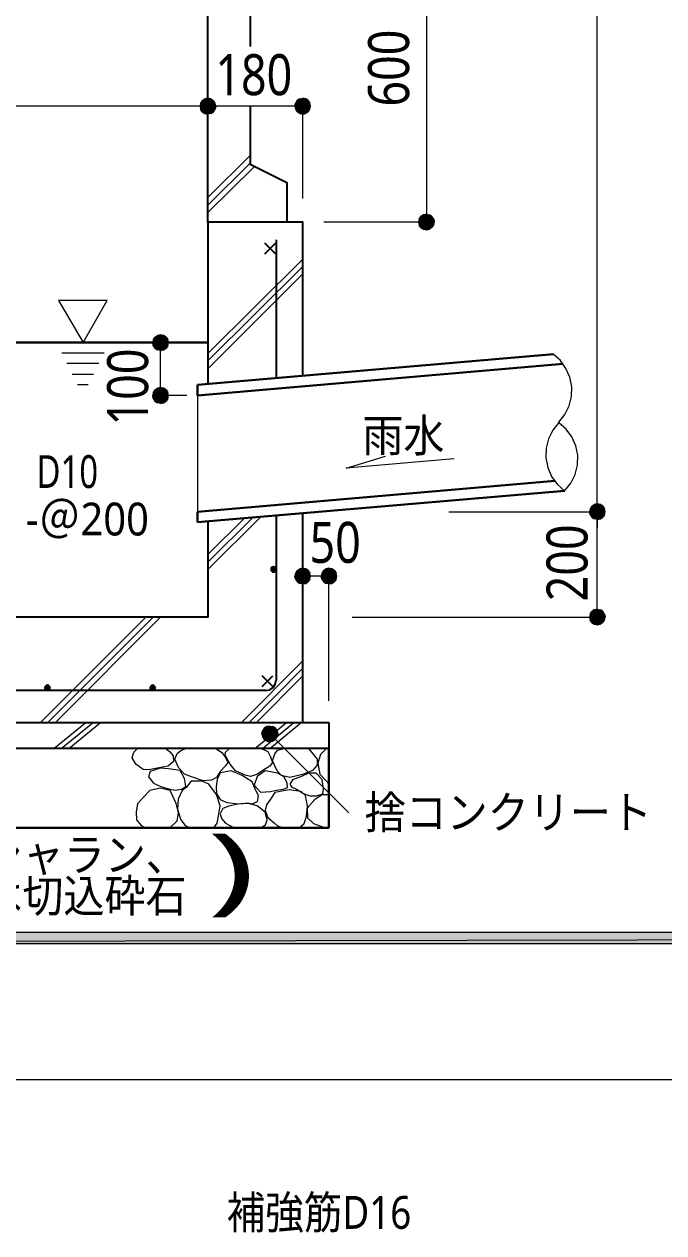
# Model space of a CAD drawing. Header units: millimetres. Extents: x 0 to 420, y 0 to 297.
# Drawn here: x 95.6 to 136.1, y 147.3 to 223.8 of the extents above; entities that cross this region are included whole.
import ezdxf
from ezdxf.enums import TextEntityAlignment as Align

# ---------------------------------------------------------------- set-up
doc = ezdxf.new("R2010")
doc.units = ezdxf.units.MM
doc.styles.add('kst32b', font='NotoSansJP-Variable.ttf')

msp = doc.modelspace()

# ---------------------------------------------------------------- hatches: boundary and pattern name
h = msp.add_hatch(color=7)
h.paths.add_polyline_path([(107.209, 219.138), (107.019, 219.096), (107.209, 218.63), (107.209, 219.138)])
h.paths.add_polyline_path([(107.019, 219.096), (107.209, 218.63), (106.849, 218.99), (107.019, 219.096)])
h.paths.add_polyline_path([(107.209, 218.63), (106.849, 218.99), (106.744, 218.821), (107.209, 218.63)])
h = msp.add_hatch(color=7)
h.paths.add_polyline_path([(107.675, 218.821), (107.569, 218.99), (107.209, 218.63), (107.675, 218.821)])
h.paths.add_polyline_path([(107.569, 218.99), (107.209, 218.63), (107.4, 219.096), (107.569, 218.99)])
h.paths.add_polyline_path([(107.209, 218.63), (107.4, 219.096), (107.209, 219.138), (107.209, 218.63)])
h = msp.add_hatch(color=7)
h.paths.add_polyline_path([(112.861, 218.99), (112.755, 218.821), (113.221, 218.63), (112.861, 218.99)])
h.paths.add_polyline_path([(112.755, 218.821), (113.221, 218.63), (112.712, 218.63), (112.755, 218.821)])
h.paths.add_polyline_path([(113.221, 218.63), (112.712, 218.63), (112.755, 218.44), (113.221, 218.63)])
h = msp.add_hatch(color=7)
h.paths.add_polyline_path([(113.411, 219.096), (113.221, 219.138), (113.221, 218.63), (113.411, 219.096)])
h.paths.add_polyline_path([(113.221, 219.138), (113.221, 218.63), (113.03, 219.096), (113.221, 219.138)])
h.paths.add_polyline_path([(113.221, 218.63), (113.03, 219.096), (112.861, 218.99), (113.221, 218.63)])
h = msp.add_hatch(color=7)
h.paths.add_polyline_path([(113.707, 218.63), (113.665, 218.821), (113.221, 218.63), (113.707, 218.63)])
h.paths.add_polyline_path([(113.665, 218.821), (113.221, 218.63), (113.559, 218.99), (113.665, 218.821)])
h.paths.add_polyline_path([(113.221, 218.63), (113.559, 218.99), (113.411, 219.096), (113.221, 218.63)])
for points in [[(106.744, 218.821), (106.722, 218.63), (107.209, 218.63), (106.744, 218.821)], [(113.665, 218.44), (113.707, 218.63), (113.221, 218.63), (113.665, 218.44)], [(120.862, 210.841), (121.052, 210.799), (121.052, 211.286), (120.862, 210.841)], [(104.394, 204.11), (104.204, 204.153), (104.204, 203.666), (104.394, 204.11)], [(104.394, 200.787), (104.204, 200.829), (104.204, 200.321), (104.394, 200.787)], [(132.08, 193.421), (131.868, 193.463), (131.868, 192.955), (132.08, 193.421)], [(113.411, 189.336), (113.221, 189.378), (113.221, 188.87), (113.411, 189.336)], [(115.062, 189.336), (114.871, 189.378), (114.871, 188.87), (115.062, 189.336)], [(131.678, 185.843), (131.868, 185.801), (131.868, 186.288), (131.678, 185.843)], [(110.935, 179.366), (110.765, 179.26), (111.125, 178.901), (110.935, 179.366)]]:
    msp.add_hatch(color=7).paths.add_polyline_path(points)
h = msp.add_hatch(color=7)
h.paths.add_polyline_path([(106.722, 218.63), (106.744, 218.44), (107.209, 218.63), (106.722, 218.63)])
h.paths.add_polyline_path([(106.744, 218.44), (107.209, 218.63), (106.849, 218.271), (106.744, 218.44)])
h.paths.add_polyline_path([(107.209, 218.63), (106.849, 218.271), (107.019, 218.165), (107.209, 218.63)])
h = msp.add_hatch(color=7)
h.paths.add_polyline_path([(107.019, 218.165), (107.209, 218.122), (107.209, 218.63), (107.019, 218.165)])
h.paths.add_polyline_path([(107.209, 218.122), (107.209, 218.63), (107.4, 218.165), (107.209, 218.122)])
h.paths.add_polyline_path([(107.209, 218.63), (107.4, 218.165), (107.569, 218.271), (107.209, 218.63)])
h = msp.add_hatch(color=7)
h.paths.add_polyline_path([(107.569, 218.271), (107.675, 218.44), (107.209, 218.63), (107.569, 218.271)])
h.paths.add_polyline_path([(107.675, 218.44), (107.209, 218.63), (107.717, 218.63), (107.675, 218.44)])
h.paths.add_polyline_path([(107.209, 218.63), (107.717, 218.63), (107.675, 218.821), (107.209, 218.63)])
h = msp.add_hatch(color=7)
h.paths.add_polyline_path([(112.755, 218.44), (112.861, 218.271), (113.221, 218.63), (112.755, 218.44)])
h.paths.add_polyline_path([(112.861, 218.271), (113.221, 218.63), (113.03, 218.165), (112.861, 218.271)])
h.paths.add_polyline_path([(113.221, 218.63), (113.03, 218.165), (113.221, 218.122), (113.221, 218.63)])
h = msp.add_hatch(color=7)
h.paths.add_polyline_path([(113.221, 218.122), (113.411, 218.165), (113.221, 218.63), (113.221, 218.122)])
h.paths.add_polyline_path([(113.411, 218.165), (113.221, 218.63), (113.559, 218.271), (113.411, 218.165)])
h.paths.add_polyline_path([(113.221, 218.63), (113.559, 218.271), (113.665, 218.44), (113.221, 218.63)])
h = msp.add_hatch(color=7)
h.paths.add_polyline_path([(120.862, 211.751), (120.692, 211.646), (121.052, 211.286), (120.862, 211.751)])
h.paths.add_polyline_path([(120.692, 211.646), (121.052, 211.286), (120.587, 211.476), (120.692, 211.646)])
h.paths.add_polyline_path([(121.052, 211.286), (120.587, 211.476), (120.544, 211.286), (121.052, 211.286)])
h = msp.add_hatch(color=7)
h.paths.add_polyline_path([(120.544, 211.286), (120.587, 211.095), (121.052, 211.286), (120.544, 211.286)])
h.paths.add_polyline_path([(120.587, 211.095), (121.052, 211.286), (120.692, 210.947), (120.587, 211.095)])
h.paths.add_polyline_path([(121.052, 211.286), (120.692, 210.947), (120.862, 210.841), (121.052, 211.286)])
h = msp.add_hatch(color=7)
h.paths.add_polyline_path([(121.391, 211.646), (121.243, 211.751), (121.052, 211.286), (121.391, 211.646)])
h.paths.add_polyline_path([(121.243, 211.751), (121.052, 211.286), (121.052, 211.794), (121.243, 211.751)])
h.paths.add_polyline_path([(121.052, 211.286), (121.052, 211.794), (120.862, 211.751), (121.052, 211.286)])
h = msp.add_hatch(color=7)
h.paths.add_polyline_path([(121.518, 211.095), (121.539, 211.286), (121.052, 211.286), (121.518, 211.095)])
h.paths.add_polyline_path([(121.539, 211.286), (121.052, 211.286), (121.518, 211.476), (121.539, 211.286)])
h.paths.add_polyline_path([(121.052, 211.286), (121.518, 211.476), (121.391, 211.646), (121.052, 211.286)])
h = msp.add_hatch(color=7)
h.paths.add_polyline_path([(121.052, 210.799), (121.243, 210.841), (121.052, 211.286), (121.052, 210.799)])
h.paths.add_polyline_path([(121.243, 210.841), (121.052, 211.286), (121.391, 210.947), (121.243, 210.841)])
h.paths.add_polyline_path([(121.052, 211.286), (121.391, 210.947), (121.518, 211.095), (121.052, 211.286)])
h = msp.add_hatch(color=7)
h.paths.add_polyline_path([(103.738, 203.856), (103.717, 203.666), (104.204, 203.666), (103.738, 203.856)])
h.paths.add_polyline_path([(103.717, 203.666), (104.204, 203.666), (103.738, 203.454), (103.717, 203.666)])
h.paths.add_polyline_path([(104.204, 203.666), (103.738, 203.454), (103.844, 203.306), (104.204, 203.666)])
h = msp.add_hatch(color=7)
h.paths.add_polyline_path([(104.204, 204.153), (104.013, 204.11), (104.204, 203.666), (104.204, 204.153)])
h.paths.add_polyline_path([(104.013, 204.11), (104.204, 203.666), (103.844, 204.004), (104.013, 204.11)])
h.paths.add_polyline_path([(104.204, 203.666), (103.844, 204.004), (103.738, 203.856), (104.204, 203.666)])
h = msp.add_hatch(color=7)
h.paths.add_polyline_path([(103.844, 203.306), (104.013, 203.2), (104.204, 203.666), (103.844, 203.306)])
h.paths.add_polyline_path([(104.013, 203.2), (104.204, 203.666), (104.204, 203.158), (104.013, 203.2)])
h.paths.add_polyline_path([(104.204, 203.666), (104.204, 203.158), (104.394, 203.2), (104.204, 203.666)])
h = msp.add_hatch(color=7)
h.paths.add_polyline_path([(104.712, 203.666), (104.669, 203.856), (104.204, 203.666), (104.712, 203.666)])
h.paths.add_polyline_path([(104.669, 203.856), (104.204, 203.666), (104.563, 204.004), (104.669, 203.856)])
h.paths.add_polyline_path([(104.204, 203.666), (104.563, 204.004), (104.394, 204.11), (104.204, 203.666)])
h = msp.add_hatch(color=7)
h.paths.add_polyline_path([(104.394, 203.2), (104.563, 203.306), (104.204, 203.666), (104.394, 203.2)])
h.paths.add_polyline_path([(104.563, 203.306), (104.204, 203.666), (104.669, 203.454), (104.563, 203.306)])
h.paths.add_polyline_path([(104.204, 203.666), (104.669, 203.454), (104.712, 203.666), (104.204, 203.666)])
h = msp.add_hatch(color=7)
h.paths.add_polyline_path([(103.738, 200.512), (103.717, 200.321), (104.204, 200.321), (103.738, 200.512)])
h.paths.add_polyline_path([(103.717, 200.321), (104.204, 200.321), (103.738, 200.131), (103.717, 200.321)])
h.paths.add_polyline_path([(104.204, 200.321), (103.738, 200.131), (103.844, 199.962), (104.204, 200.321)])
h = msp.add_hatch(color=7)
h.paths.add_polyline_path([(104.204, 200.829), (104.013, 200.787), (104.204, 200.321), (104.204, 200.829)])
h.paths.add_polyline_path([(104.013, 200.787), (104.204, 200.321), (103.844, 200.681), (104.013, 200.787)])
h.paths.add_polyline_path([(104.204, 200.321), (103.844, 200.681), (103.738, 200.512), (104.204, 200.321)])
h = msp.add_hatch(color=7)
h.paths.add_polyline_path([(104.712, 200.321), (104.669, 200.512), (104.204, 200.321), (104.712, 200.321)])
h.paths.add_polyline_path([(104.669, 200.512), (104.204, 200.321), (104.563, 200.681), (104.669, 200.512)])
h.paths.add_polyline_path([(104.204, 200.321), (104.563, 200.681), (104.394, 200.787), (104.204, 200.321)])
h = msp.add_hatch(color=7)
h.paths.add_polyline_path([(103.844, 199.962), (104.013, 199.856), (104.204, 200.321), (103.844, 199.962)])
h.paths.add_polyline_path([(104.013, 199.856), (104.204, 200.321), (104.204, 199.813), (104.013, 199.856)])
h.paths.add_polyline_path([(104.204, 200.321), (104.204, 199.813), (104.394, 199.856), (104.204, 200.321)])
h = msp.add_hatch(color=7)
h.paths.add_polyline_path([(104.394, 199.856), (104.563, 199.962), (104.204, 200.321), (104.394, 199.856)])
h.paths.add_polyline_path([(104.563, 199.962), (104.204, 200.321), (104.669, 200.131), (104.563, 199.962)])
h.paths.add_polyline_path([(104.204, 200.321), (104.669, 200.131), (104.712, 200.321), (104.204, 200.321)])
h = msp.add_hatch(color=7)
h.paths.add_polyline_path([(131.424, 193.146), (131.382, 192.955), (131.868, 192.955), (131.424, 193.146)])
h.paths.add_polyline_path([(131.382, 192.955), (131.868, 192.955), (131.424, 192.765), (131.382, 192.955)])
h.paths.add_polyline_path([(131.868, 192.955), (131.424, 192.765), (131.53, 192.617), (131.868, 192.955)])
h = msp.add_hatch(color=7)
h.paths.add_polyline_path([(131.868, 193.463), (131.678, 193.421), (131.868, 192.955), (131.868, 193.463)])
h.paths.add_polyline_path([(131.678, 193.421), (131.868, 192.955), (131.53, 193.315), (131.678, 193.421)])
h.paths.add_polyline_path([(131.868, 192.955), (131.53, 193.315), (131.424, 193.146), (131.868, 192.955)])
h = msp.add_hatch(color=7)
h.paths.add_polyline_path([(131.53, 192.617), (131.678, 192.511), (131.868, 192.955), (131.53, 192.617)])
h.paths.add_polyline_path([(131.678, 192.511), (131.868, 192.955), (131.868, 192.469), (131.678, 192.511)])
h.paths.add_polyline_path([(131.868, 192.955), (131.868, 192.469), (132.08, 192.511), (131.868, 192.955)])
h = msp.add_hatch(color=7)
h.paths.add_polyline_path([(132.376, 192.955), (132.334, 193.146), (131.868, 192.955), (132.376, 192.955)])
h.paths.add_polyline_path([(132.334, 193.146), (131.868, 192.955), (132.228, 193.315), (132.334, 193.146)])
h.paths.add_polyline_path([(131.868, 192.955), (132.228, 193.315), (132.08, 193.421), (131.868, 192.955)])
h = msp.add_hatch(color=7)
h.paths.add_polyline_path([(132.08, 192.511), (132.228, 192.617), (131.868, 192.955), (132.08, 192.511)])
h.paths.add_polyline_path([(132.228, 192.617), (131.868, 192.955), (132.334, 192.765), (132.228, 192.617)])
h.paths.add_polyline_path([(131.868, 192.955), (132.334, 192.765), (132.376, 192.955), (131.868, 192.955)])
h = msp.add_hatch(color=7)
h.paths.add_polyline_path([(111.252, 189.421), (111.21, 189.294), (111.379, 189.294), (111.252, 189.421)])
h.paths.add_polyline_path([(111.21, 189.294), (111.379, 189.294), (111.252, 189.188), (111.21, 189.294)])
h.paths.add_polyline_path([(111.379, 189.294), (111.252, 189.188), (111.379, 189.124), (111.379, 189.294)])
h = msp.add_hatch(color=7)
h.paths.add_polyline_path([(111.548, 189.294), (111.506, 189.421), (111.379, 189.294), (111.548, 189.294)])
h.paths.add_polyline_path([(111.506, 189.421), (111.379, 189.294), (111.379, 189.463), (111.506, 189.421)])
h.paths.add_polyline_path([(111.379, 189.294), (111.379, 189.463), (111.252, 189.421), (111.379, 189.294)])
h = msp.add_hatch(color=7)
h.paths.add_polyline_path([(111.379, 189.124), (111.506, 189.188), (111.379, 189.294), (111.379, 189.124)])
h.paths.add_polyline_path([(111.506, 189.188), (111.379, 189.294), (111.548, 189.294), (111.506, 189.188)])
h = msp.add_hatch(color=7)
h.paths.add_polyline_path([(112.755, 189.061), (112.712, 188.87), (113.221, 188.87), (112.755, 189.061)])
h.paths.add_polyline_path([(112.712, 188.87), (113.221, 188.87), (112.755, 188.68), (112.712, 188.87)])
h.paths.add_polyline_path([(113.221, 188.87), (112.755, 188.68), (112.861, 188.531), (113.221, 188.87)])
h = msp.add_hatch(color=7)
h.paths.add_polyline_path([(113.221, 189.378), (113.03, 189.336), (113.221, 188.87), (113.221, 189.378)])
h.paths.add_polyline_path([(113.03, 189.336), (113.221, 188.87), (112.861, 189.23), (113.03, 189.336)])
h.paths.add_polyline_path([(113.221, 188.87), (112.861, 189.23), (112.755, 189.061), (113.221, 188.87)])
h = msp.add_hatch(color=7)
h.paths.add_polyline_path([(113.707, 188.87), (113.665, 189.061), (113.221, 188.87), (113.707, 188.87)])
h.paths.add_polyline_path([(113.665, 189.061), (113.221, 188.87), (113.559, 189.23), (113.665, 189.061)])
h.paths.add_polyline_path([(113.221, 188.87), (113.559, 189.23), (113.411, 189.336), (113.221, 188.87)])
h = msp.add_hatch(color=7)
h.paths.add_polyline_path([(114.427, 189.061), (114.385, 188.87), (114.871, 188.87), (114.427, 189.061)])
h.paths.add_polyline_path([(114.385, 188.87), (114.871, 188.87), (114.427, 188.68), (114.385, 188.87)])
h.paths.add_polyline_path([(114.871, 188.87), (114.427, 188.68), (114.533, 188.531), (114.871, 188.87)])
h = msp.add_hatch(color=7)
h.paths.add_polyline_path([(114.871, 189.378), (114.681, 189.336), (114.871, 188.87), (114.871, 189.378)])
h.paths.add_polyline_path([(114.681, 189.336), (114.871, 188.87), (114.533, 189.23), (114.681, 189.336)])
h.paths.add_polyline_path([(114.871, 188.87), (114.533, 189.23), (114.427, 189.061), (114.871, 188.87)])
h = msp.add_hatch(color=7)
h.paths.add_polyline_path([(115.379, 188.87), (115.337, 189.061), (114.871, 188.87), (115.379, 188.87)])
h.paths.add_polyline_path([(115.337, 189.061), (114.871, 188.87), (115.231, 189.23), (115.337, 189.061)])
h.paths.add_polyline_path([(114.871, 188.87), (115.231, 189.23), (115.062, 189.336), (114.871, 188.87)])
h = msp.add_hatch(color=7)
h.paths.add_polyline_path([(112.861, 188.531), (113.03, 188.404), (113.221, 188.87), (112.861, 188.531)])
h.paths.add_polyline_path([(113.03, 188.404), (113.221, 188.87), (113.221, 188.383), (113.03, 188.404)])
h.paths.add_polyline_path([(113.221, 188.87), (113.221, 188.383), (113.411, 188.404), (113.221, 188.87)])
h = msp.add_hatch(color=7)
h.paths.add_polyline_path([(113.411, 188.404), (113.559, 188.531), (113.221, 188.87), (113.411, 188.404)])
h.paths.add_polyline_path([(113.559, 188.531), (113.221, 188.87), (113.665, 188.68), (113.559, 188.531)])
h.paths.add_polyline_path([(113.221, 188.87), (113.665, 188.68), (113.707, 188.87), (113.221, 188.87)])
h = msp.add_hatch(color=7)
h.paths.add_polyline_path([(114.533, 188.531), (114.681, 188.404), (114.871, 188.87), (114.533, 188.531)])
h.paths.add_polyline_path([(114.681, 188.404), (114.871, 188.87), (114.871, 188.383), (114.681, 188.404)])
h.paths.add_polyline_path([(114.871, 188.87), (114.871, 188.383), (115.062, 188.404), (114.871, 188.87)])
h = msp.add_hatch(color=7)
h.paths.add_polyline_path([(115.062, 188.404), (115.231, 188.531), (114.871, 188.87), (115.062, 188.404)])
h.paths.add_polyline_path([(115.231, 188.531), (114.871, 188.87), (115.337, 188.68), (115.231, 188.531)])
h.paths.add_polyline_path([(114.871, 188.87), (115.337, 188.68), (115.379, 188.87), (114.871, 188.87)])
h = msp.add_hatch(color=7)
h.paths.add_polyline_path([(131.678, 186.754), (131.53, 186.648), (131.868, 186.288), (131.678, 186.754)])
h.paths.add_polyline_path([(131.53, 186.648), (131.868, 186.288), (131.424, 186.478), (131.53, 186.648)])
h.paths.add_polyline_path([(131.868, 186.288), (131.424, 186.478), (131.382, 186.288), (131.868, 186.288)])
h = msp.add_hatch(color=7)
h.paths.add_polyline_path([(132.228, 186.648), (132.08, 186.754), (131.868, 186.288), (132.228, 186.648)])
h.paths.add_polyline_path([(132.08, 186.754), (131.868, 186.288), (131.868, 186.796), (132.08, 186.754)])
h.paths.add_polyline_path([(131.868, 186.288), (131.868, 186.796), (131.678, 186.754), (131.868, 186.288)])
h = msp.add_hatch(color=7)
h.paths.add_polyline_path([(131.382, 186.288), (131.424, 186.097), (131.868, 186.288), (131.382, 186.288)])
h.paths.add_polyline_path([(131.424, 186.097), (131.868, 186.288), (131.53, 185.949), (131.424, 186.097)])
h.paths.add_polyline_path([(131.868, 186.288), (131.53, 185.949), (131.678, 185.843), (131.868, 186.288)])
h = msp.add_hatch(color=7)
h.paths.add_polyline_path([(132.334, 186.097), (132.376, 186.288), (131.868, 186.288), (132.334, 186.097)])
h.paths.add_polyline_path([(132.376, 186.288), (131.868, 186.288), (132.334, 186.478), (132.376, 186.288)])
h.paths.add_polyline_path([(131.868, 186.288), (132.334, 186.478), (132.228, 186.648), (131.868, 186.288)])
h = msp.add_hatch(color=7)
h.paths.add_polyline_path([(131.868, 185.801), (132.08, 185.843), (131.868, 186.288), (131.868, 185.801)])
h.paths.add_polyline_path([(132.08, 185.843), (131.868, 186.288), (132.228, 185.949), (132.08, 185.843)])
h.paths.add_polyline_path([(131.868, 186.288), (132.228, 185.949), (132.334, 186.097), (131.868, 186.288)])
h = msp.add_hatch(color=7)
h.paths.add_polyline_path([(96.922, 181.906), (96.88, 181.8), (97.049, 181.8), (96.922, 181.906)])
h.paths.add_polyline_path([(96.88, 181.8), (97.049, 181.8), (96.922, 181.673), (96.88, 181.8)])
h.paths.add_polyline_path([(97.049, 181.8), (96.922, 181.673), (97.049, 181.631), (97.049, 181.8)])
h = msp.add_hatch(color=7)
h.paths.add_polyline_path([(97.219, 181.8), (97.155, 181.906), (97.049, 181.8), (97.219, 181.8)])
h.paths.add_polyline_path([(97.155, 181.906), (97.049, 181.8), (97.049, 181.97), (97.155, 181.906)])
h.paths.add_polyline_path([(97.049, 181.8), (97.049, 181.97), (96.922, 181.906), (97.049, 181.8)])
h = msp.add_hatch(color=7)
h.paths.add_polyline_path([(97.049, 181.631), (97.155, 181.673), (97.049, 181.8), (97.049, 181.631)])
h.paths.add_polyline_path([(97.155, 181.673), (97.049, 181.8), (97.219, 181.8), (97.155, 181.673)])
h = msp.add_hatch(color=7)
h.paths.add_polyline_path([(103.59, 181.906), (103.547, 181.8), (103.717, 181.8), (103.59, 181.906)])
h.paths.add_polyline_path([(103.547, 181.8), (103.717, 181.8), (103.59, 181.673), (103.547, 181.8)])
h.paths.add_polyline_path([(103.717, 181.8), (103.59, 181.673), (103.717, 181.631), (103.717, 181.8)])
h = msp.add_hatch(color=7)
h.paths.add_polyline_path([(103.886, 181.8), (103.823, 181.906), (103.717, 181.8), (103.886, 181.8)])
h.paths.add_polyline_path([(103.823, 181.906), (103.717, 181.8), (103.717, 181.97), (103.823, 181.906)])
h.paths.add_polyline_path([(103.717, 181.8), (103.717, 181.97), (103.59, 181.906), (103.717, 181.8)])
h = msp.add_hatch(color=7)
h.paths.add_polyline_path([(103.717, 181.631), (103.823, 181.673), (103.717, 181.8), (103.717, 181.631)])
h.paths.add_polyline_path([(103.823, 181.673), (103.717, 181.8), (103.886, 181.8), (103.823, 181.673)])
h = msp.add_hatch(color=7)
h.paths.add_polyline_path([(110.765, 179.26), (110.659, 179.091), (111.125, 178.901), (110.765, 179.26)])
h.paths.add_polyline_path([(110.659, 179.091), (111.125, 178.901), (110.617, 178.901), (110.659, 179.091)])
h.paths.add_polyline_path([(111.125, 178.901), (110.617, 178.901), (110.659, 178.71), (111.125, 178.901)])
h = msp.add_hatch(color=7)
h.paths.add_polyline_path([(111.485, 179.26), (111.316, 179.366), (111.125, 178.901), (111.485, 179.26)])
h.paths.add_polyline_path([(111.316, 179.366), (111.125, 178.901), (111.125, 179.387), (111.316, 179.366)])
h.paths.add_polyline_path([(111.125, 178.901), (111.125, 179.387), (110.935, 179.366), (111.125, 178.901)])
h = msp.add_hatch(color=7)
h.paths.add_polyline_path([(111.591, 178.71), (111.633, 178.901), (111.125, 178.901), (111.591, 178.71)])
h.paths.add_polyline_path([(111.633, 178.901), (111.125, 178.901), (111.591, 179.091), (111.633, 178.901)])
h.paths.add_polyline_path([(111.125, 178.901), (111.591, 179.091), (111.485, 179.26), (111.125, 178.901)])
h = msp.add_hatch(color=7)
h.paths.add_polyline_path([(110.659, 178.71), (110.765, 178.541), (111.125, 178.901), (110.659, 178.71)])
h.paths.add_polyline_path([(110.765, 178.541), (111.125, 178.901), (110.935, 178.435), (110.765, 178.541)])
h.paths.add_polyline_path([(111.125, 178.901), (110.935, 178.435), (111.125, 178.393), (111.125, 178.901)])
h = msp.add_hatch(color=7)
h.paths.add_polyline_path([(111.125, 178.393), (111.316, 178.435), (111.125, 178.901), (111.125, 178.393)])
h.paths.add_polyline_path([(111.316, 178.435), (111.125, 178.901), (111.485, 178.541), (111.316, 178.435)])
h.paths.add_polyline_path([(111.125, 178.901), (111.485, 178.541), (111.591, 178.71), (111.125, 178.901)])
h = msp.add_hatch(color=7)
h.paths.add_polyline_path([(394.166, 165.629), (394.166, 166.328), (26.183, 165.629), (394.166, 165.629)])
h.paths.add_polyline_path([(394.166, 166.328), (26.183, 165.629), (26.183, 166.328), (394.166, 166.328)])

# ---------------------------------------------------------------- linework, layer by layer
at = {"lineweight": 13}
for points in [[(131.868, 186.288), (131.868, 192.955), (131.868, 272.965)], [(121.052, 251.291), (121.052, 231.288), (121.052, 211.286), (114.554, 211.286)], [(113.221, 212.788), (113.221, 218.63), (107.209, 218.63), (67.204, 218.63), (61.214, 218.63)], [(107.209, 212.852), (109.876, 215.519)], [(107.209, 212.365), (109.876, 215.032)], [(107.209, 211.899), (110.151, 214.821)], [(107.209, 202.967), (113.221, 208.957)], [(107.209, 202.501), (113.221, 208.492)], [(107.209, 202.015), (113.221, 208.026)], [(104.204, 200.321), (104.204, 203.666)], [(100.626, 202.988), (97.959, 202.988)], [(129.439, 198.629), (129.822, 199.112), (130.09, 199.66), (130.235, 200.252), (130.25, 200.868), (130.131, 201.473), (129.889, 202.033), (129.533, 202.528), (129.075, 202.94)], [(100.288, 202.332), (98.277, 202.332)], [(99.949, 201.655), (98.616, 201.655)], [(99.61, 200.999), (98.954, 200.999)], [(105.876, 200.321), (104.204, 200.321)], [(106.553, 200.321), (106.553, 192.955)], [(129.43, 198.607), (129.046, 198.123), (128.778, 197.575), (128.633, 196.981), (128.619, 196.364), (128.738, 195.757), (128.982, 195.197), (129.34, 194.702), (129.8, 194.29)], [(129.815, 194.293), (130.201, 194.775), (130.47, 195.322), (130.616, 195.914), (130.63, 196.53), (130.511, 197.136), (130.267, 197.694), (129.908, 198.187), (129.446, 198.596)], [(122.809, 196.3), (115.972, 195.707), (118.449, 196.469)], [(122.47, 192.955), (131.89, 192.955)], [(107.209, 189.294), (110.554, 192.638)], [(107.209, 189.759), (110.046, 192.596)], [(107.209, 190.246), (109.516, 192.553)], [(131.868, 192.469), (131.868, 191.961)], [(114.871, 188.87), (113.221, 188.87)], [(114.871, 180.975), (114.871, 188.87)], [(96.605, 179.62), (103.272, 186.288)], [(97.07, 179.62), (103.738, 186.288)], [(97.557, 179.62), (104.204, 186.288)], [(116.353, 186.288), (131.89, 186.288)], [(109.326, 179.62), (113.221, 183.515)], [(109.813, 179.62), (113.221, 183.049)], [(110.278, 179.62), (113.221, 182.562)], [(97.451, 177.969), (99.462, 179.62)], [(97.917, 177.969), (99.928, 179.62)], [(98.404, 177.969), (100.394, 179.62)], [(110.173, 177.969), (112.183, 179.62)], [(110.659, 177.969), (112.649, 179.62)], [(111.125, 177.969), (113.115, 179.62)], [(111.125, 178.901), (116.142, 173.884)], [(104.542, 177.969), (104.775, 177.779), (105.008, 177.504), (105.029, 177.144), (104.69, 176.847), (103.992, 176.721), (103.463, 176.615), (103.103, 176.636), (102.637, 176.975), (102.404, 177.377), (102.51, 177.736), (102.743, 177.969)], [(107.717, 177.969), (108.056, 177.736), (108.289, 177.44), (108.458, 177.08), (108.31, 176.869), (107.992, 176.509), (107.76, 176.128), (107.442, 175.958), (106.913, 175.916), (106.172, 176.17), (105.728, 176.339), (105.346, 176.763), (105.114, 177.292), (105.262, 177.652), (105.495, 177.842), (105.812, 177.969)], [(110.575, 177.969), (110.998, 177.779), (111.167, 177.44), (111.294, 177.08), (111.125, 176.847), (110.68, 176.572), (110.342, 176.339), (109.897, 176.191), (109.559, 176.276), (108.945, 176.551), (108.606, 176.975), (108.289, 177.546), (108.31, 177.736), (108.543, 177.948), (108.754, 177.969)], [(113.559, 177.99), (113.855, 177.631), (114.131, 177.292), (114.131, 176.911), (113.834, 176.572), (113.199, 176.318), (112.395, 176.128), (111.866, 176.255), (111.591, 176.551), (111.294, 177.186), (111.443, 177.631), (111.612, 177.863), (112.035, 177.969)], [(114.723, 177.969), (114.342, 177.588), (114.173, 177.038), (114.3, 176.339), (114.787, 175.831), (114.871, 175.493)], [(104.796, 172.953), (105.262, 173.376), (105.346, 173.884), (105.198, 174.477), (104.817, 175.302), (104.182, 175.45), (103.526, 175.302), (103.124, 174.879), (102.743, 174.456), (102.658, 173.926), (102.679, 173.44), (102.976, 173.101), (103.272, 172.953)], [(107.59, 172.953), (107.802, 173.228), (107.887, 173.672), (107.992, 174.329), (107.76, 175.048), (107.273, 175.704), (106.849, 175.895), (106.151, 175.895), (105.833, 175.493), (105.579, 175.302), (105.325, 174.752), (105.283, 174.096), (105.495, 173.44), (105.77, 173.08), (106.087, 172.953)], [(112.988, 172.953), (113.305, 173.207), (113.453, 173.651), (113.517, 174.307), (113.39, 174.985), (113.115, 175.239), (112.353, 175.345), (111.443, 175.175), (111.167, 174.752), (110.913, 174.392), (110.829, 174.032), (110.998, 173.588), (111.4, 173.249), (111.612, 173.059), (111.993, 172.953)], [(114.871, 175.027), (114.448, 175.027), (113.983, 174.731), (113.496, 174.18), (113.517, 173.567), (113.898, 173.207), (114.237, 173.08), (114.66, 172.953)], [(110.532, 172.953), (110.85, 173.143), (110.956, 173.44), (110.829, 173.926), (110.321, 174.329), (109.77, 174.477), (109.093, 174.434), (108.521, 174.307), (108.141, 174.159), (107.992, 173.821), (108.077, 173.524), (108.31, 173.228), (108.585, 173.101), (108.86, 172.953)], [(394.166, 156.993), (26.183, 156.993)]]:
    msp.add_lwpolyline(points, dxfattribs=at)
at = {"lineweight": 25}
for points in [[(107.209, 211.286), (107.209, 231.288), (112.204, 231.288), (112.204, 228.79), (109.876, 227.626), (109.876, 222.419)], [(109.876, 218.673), (109.876, 214.969), (112.204, 213.804), (112.204, 211.286)], [(113.221, 201.57), (113.221, 211.286), (107.209, 211.286), (107.209, 201.041)], [(110.808, 209.296), (111.485, 209.952)], [(111.485, 209.296), (110.808, 209.952)], [(111.548, 201.422), (111.548, 210.164)], [(107.209, 192.341), (107.209, 186.288), (91.885, 186.288), (91.885, 203.666)], [(113.221, 179.62), (113.221, 192.871)], [(111.548, 182.287), (111.548, 192.722)], [(111.316, 181.885), (110.638, 182.562)], [(110.638, 181.885), (111.316, 182.562)], [(110.86, 181.631), (111.12, 181.684), (111.332, 181.826), (111.475, 182.038), (111.527, 182.298)], [(110.871, 181.631), (63.542, 181.631)], [(59.542, 179.62), (114.871, 179.62)], [(114.871, 179.62), (114.871, 177.969)], [(114.871, 177.969), (59.542, 177.969)]]:
    msp.add_lwpolyline(points, dxfattribs=at)
at = {"lineweight": 0}
for points in [[(107.209, 218.63), (106.849, 218.99), (106.744, 218.821)], [(107.019, 219.096), (107.209, 218.63), (106.849, 218.99)], [(107.209, 219.138), (107.019, 219.096), (107.209, 218.63)], [(107.209, 218.63), (107.4, 219.096), (107.209, 219.138)], [(107.569, 218.99), (107.209, 218.63), (107.4, 219.096)], [(107.675, 218.821), (107.569, 218.99), (107.209, 218.63)], [(112.861, 218.99), (112.755, 218.821), (113.221, 218.63)], [(113.221, 218.63), (113.03, 219.096), (112.861, 218.99)], [(113.221, 219.138), (113.221, 218.63), (113.03, 219.096)], [(113.411, 219.096), (113.221, 219.138), (113.221, 218.63)], [(113.221, 218.63), (113.559, 218.99), (113.411, 219.096)], [(113.665, 218.821), (113.221, 218.63), (113.559, 218.99)], [(106.744, 218.821), (106.722, 218.63), (107.209, 218.63)], [(106.722, 218.63), (106.744, 218.44), (107.209, 218.63)], [(106.744, 218.44), (107.209, 218.63), (106.849, 218.271)], [(107.209, 218.63), (106.849, 218.271), (107.019, 218.165)], [(107.019, 218.165), (107.209, 218.122), (107.209, 218.63)], [(107.209, 218.63), (107.717, 218.63), (107.675, 218.821)], [(107.209, 218.122), (107.209, 218.63), (107.4, 218.165)], [(107.209, 218.63), (107.4, 218.165), (107.569, 218.271)], [(107.569, 218.271), (107.675, 218.44), (107.209, 218.63)], [(107.675, 218.44), (107.209, 218.63), (107.717, 218.63)], [(112.755, 218.821), (113.221, 218.63), (112.712, 218.63)], [(113.221, 218.63), (112.712, 218.63), (112.755, 218.44)], [(112.755, 218.44), (112.861, 218.271), (113.221, 218.63)], [(112.861, 218.271), (113.221, 218.63), (113.03, 218.165)], [(113.221, 218.63), (113.03, 218.165), (113.221, 218.122)], [(113.707, 218.63), (113.665, 218.821), (113.221, 218.63)], [(113.221, 218.122), (113.411, 218.165), (113.221, 218.63)], [(113.411, 218.165), (113.221, 218.63), (113.559, 218.271)], [(113.221, 218.63), (113.559, 218.271), (113.665, 218.44)], [(113.665, 218.44), (113.707, 218.63), (113.221, 218.63)], [(121.052, 211.286), (120.587, 211.476), (120.544, 211.286)], [(120.544, 211.286), (120.587, 211.095), (121.052, 211.286)], [(120.692, 211.646), (121.052, 211.286), (120.587, 211.476)], [(120.587, 211.095), (121.052, 211.286), (120.692, 210.947)], [(120.862, 211.751), (120.692, 211.646), (121.052, 211.286)], [(121.052, 211.286), (120.692, 210.947), (120.862, 210.841)], [(121.052, 211.286), (121.052, 211.794), (120.862, 211.751)], [(120.862, 210.841), (121.052, 210.799), (121.052, 211.286)], [(121.243, 211.751), (121.052, 211.286), (121.052, 211.794)], [(121.391, 211.646), (121.243, 211.751), (121.052, 211.286)], [(121.052, 211.286), (121.518, 211.476), (121.391, 211.646)], [(121.539, 211.286), (121.052, 211.286), (121.518, 211.476)], [(121.052, 210.799), (121.243, 210.841), (121.052, 211.286)], [(121.243, 210.841), (121.052, 211.286), (121.391, 210.947)], [(121.052, 211.286), (121.391, 210.947), (121.518, 211.095)], [(121.518, 211.095), (121.539, 211.286), (121.052, 211.286)], [(103.738, 203.856), (103.717, 203.666), (104.204, 203.666)], [(103.717, 203.666), (104.204, 203.666), (103.738, 203.454)], [(104.204, 203.666), (103.844, 204.004), (103.738, 203.856)], [(104.204, 203.666), (103.738, 203.454), (103.844, 203.306)], [(104.013, 204.11), (104.204, 203.666), (103.844, 204.004)], [(103.844, 203.306), (104.013, 203.2), (104.204, 203.666)], [(104.204, 204.153), (104.013, 204.11), (104.204, 203.666)], [(104.013, 203.2), (104.204, 203.666), (104.204, 203.158)], [(104.394, 204.11), (104.204, 204.153), (104.204, 203.666)], [(104.204, 203.666), (104.563, 204.004), (104.394, 204.11)], [(104.669, 203.856), (104.204, 203.666), (104.563, 204.004)], [(104.712, 203.666), (104.669, 203.856), (104.204, 203.666)], [(104.204, 203.666), (104.204, 203.158), (104.394, 203.2)], [(104.394, 203.2), (104.563, 203.306), (104.204, 203.666)], [(104.563, 203.306), (104.204, 203.666), (104.669, 203.454)], [(104.204, 203.666), (104.669, 203.454), (104.712, 203.666)], [(103.738, 200.512), (103.717, 200.321), (104.204, 200.321)], [(104.204, 200.321), (103.844, 200.681), (103.738, 200.512)], [(104.013, 200.787), (104.204, 200.321), (103.844, 200.681)], [(104.204, 200.829), (104.013, 200.787), (104.204, 200.321)], [(104.394, 200.787), (104.204, 200.829), (104.204, 200.321)], [(104.204, 200.321), (104.563, 200.681), (104.394, 200.787)], [(104.669, 200.512), (104.204, 200.321), (104.563, 200.681)], [(104.712, 200.321), (104.669, 200.512), (104.204, 200.321)], [(103.717, 200.321), (104.204, 200.321), (103.738, 200.131)], [(104.204, 200.321), (103.738, 200.131), (103.844, 199.962)], [(103.844, 199.962), (104.013, 199.856), (104.204, 200.321)], [(104.013, 199.856), (104.204, 200.321), (104.204, 199.813)], [(104.204, 200.321), (104.204, 199.813), (104.394, 199.856)], [(104.394, 199.856), (104.563, 199.962), (104.204, 200.321)], [(104.563, 199.962), (104.204, 200.321), (104.669, 200.131)], [(104.204, 200.321), (104.669, 200.131), (104.712, 200.321)], [(131.424, 193.146), (131.382, 192.955), (131.868, 192.955)], [(131.382, 192.955), (131.868, 192.955), (131.424, 192.765)], [(131.868, 192.955), (131.53, 193.315), (131.424, 193.146)], [(131.868, 192.955), (131.424, 192.765), (131.53, 192.617)], [(131.678, 193.421), (131.868, 192.955), (131.53, 193.315)], [(131.53, 192.617), (131.678, 192.511), (131.868, 192.955)], [(131.868, 193.463), (131.678, 193.421), (131.868, 192.955)], [(131.678, 192.511), (131.868, 192.955), (131.868, 192.469)], [(132.08, 193.421), (131.868, 193.463), (131.868, 192.955)], [(131.868, 192.955), (132.228, 193.315), (132.08, 193.421)], [(132.334, 193.146), (131.868, 192.955), (132.228, 193.315)], [(132.376, 192.955), (132.334, 193.146), (131.868, 192.955)], [(131.868, 192.955), (131.868, 192.469), (132.08, 192.511)], [(132.08, 192.511), (132.228, 192.617), (131.868, 192.955)], [(132.228, 192.617), (131.868, 192.955), (132.334, 192.765)], [(131.868, 192.955), (132.334, 192.765), (132.376, 192.955)], [(111.252, 189.421), (111.21, 189.294), (111.379, 189.294)], [(111.21, 189.294), (111.379, 189.294), (111.252, 189.188)], [(111.379, 189.294), (111.379, 189.463), (111.252, 189.421)], [(111.379, 189.294), (111.252, 189.188), (111.379, 189.124)], [(111.506, 189.421), (111.379, 189.294), (111.379, 189.463)], [(111.548, 189.294), (111.506, 189.421), (111.379, 189.294)], [(111.379, 189.124), (111.506, 189.188), (111.379, 189.294)], [(111.506, 189.188), (111.379, 189.294), (111.548, 189.294)], [(112.755, 189.061), (112.712, 188.87), (113.221, 188.87)], [(113.221, 188.87), (112.861, 189.23), (112.755, 189.061)], [(113.03, 189.336), (113.221, 188.87), (112.861, 189.23)], [(113.221, 189.378), (113.03, 189.336), (113.221, 188.87)], [(113.411, 189.336), (113.221, 189.378), (113.221, 188.87)], [(113.221, 188.87), (113.559, 189.23), (113.411, 189.336)], [(113.665, 189.061), (113.221, 188.87), (113.559, 189.23)], [(113.707, 188.87), (113.665, 189.061), (113.221, 188.87)], [(114.427, 189.061), (114.385, 188.87), (114.871, 188.87)], [(114.871, 188.87), (114.533, 189.23), (114.427, 189.061)], [(114.681, 189.336), (114.871, 188.87), (114.533, 189.23)], [(114.871, 189.378), (114.681, 189.336), (114.871, 188.87)], [(115.062, 189.336), (114.871, 189.378), (114.871, 188.87)], [(114.871, 188.87), (115.231, 189.23), (115.062, 189.336)], [(115.337, 189.061), (114.871, 188.87), (115.231, 189.23)], [(115.379, 188.87), (115.337, 189.061), (114.871, 188.87)], [(112.712, 188.87), (113.221, 188.87), (112.755, 188.68)], [(113.221, 188.87), (112.755, 188.68), (112.861, 188.531)], [(112.861, 188.531), (113.03, 188.404), (113.221, 188.87)], [(113.03, 188.404), (113.221, 188.87), (113.221, 188.383)], [(113.221, 188.87), (113.221, 188.383), (113.411, 188.404)], [(113.411, 188.404), (113.559, 188.531), (113.221, 188.87)], [(113.559, 188.531), (113.221, 188.87), (113.665, 188.68)], [(113.221, 188.87), (113.665, 188.68), (113.707, 188.87)], [(114.385, 188.87), (114.871, 188.87), (114.427, 188.68)], [(114.871, 188.87), (114.427, 188.68), (114.533, 188.531)], [(114.533, 188.531), (114.681, 188.404), (114.871, 188.87)], [(114.681, 188.404), (114.871, 188.87), (114.871, 188.383)], [(114.871, 188.87), (114.871, 188.383), (115.062, 188.404)], [(115.062, 188.404), (115.231, 188.531), (114.871, 188.87)], [(115.231, 188.531), (114.871, 188.87), (115.337, 188.68)], [(114.871, 188.87), (115.337, 188.68), (115.379, 188.87)], [(131.678, 186.754), (131.53, 186.648), (131.868, 186.288)], [(131.868, 186.288), (131.868, 186.796), (131.678, 186.754)], [(132.08, 186.754), (131.868, 186.288), (131.868, 186.796)], [(132.228, 186.648), (132.08, 186.754), (131.868, 186.288)], [(131.868, 186.288), (131.424, 186.478), (131.382, 186.288)], [(131.382, 186.288), (131.424, 186.097), (131.868, 186.288)], [(131.53, 186.648), (131.868, 186.288), (131.424, 186.478)], [(131.424, 186.097), (131.868, 186.288), (131.53, 185.949)], [(131.868, 186.288), (131.53, 185.949), (131.678, 185.843)], [(131.678, 185.843), (131.868, 185.801), (131.868, 186.288)], [(131.868, 186.288), (132.334, 186.478), (132.228, 186.648)], [(132.376, 186.288), (131.868, 186.288), (132.334, 186.478)], [(131.868, 185.801), (132.08, 185.843), (131.868, 186.288)], [(132.08, 185.843), (131.868, 186.288), (132.228, 185.949)], [(131.868, 186.288), (132.228, 185.949), (132.334, 186.097)], [(132.334, 186.097), (132.376, 186.288), (131.868, 186.288)], [(96.922, 181.906), (96.88, 181.8), (97.049, 181.8)], [(96.88, 181.8), (97.049, 181.8), (96.922, 181.673)], [(97.049, 181.8), (97.049, 181.97), (96.922, 181.906)], [(97.049, 181.8), (96.922, 181.673), (97.049, 181.631)], [(97.155, 181.906), (97.049, 181.8), (97.049, 181.97)], [(97.219, 181.8), (97.155, 181.906), (97.049, 181.8)], [(97.049, 181.631), (97.155, 181.673), (97.049, 181.8)], [(97.155, 181.673), (97.049, 181.8), (97.219, 181.8)], [(103.59, 181.906), (103.547, 181.8), (103.717, 181.8)], [(103.547, 181.8), (103.717, 181.8), (103.59, 181.673)], [(103.717, 181.8), (103.717, 181.97), (103.59, 181.906)], [(103.717, 181.8), (103.59, 181.673), (103.717, 181.631)], [(103.823, 181.906), (103.717, 181.8), (103.717, 181.97)], [(103.886, 181.8), (103.823, 181.906), (103.717, 181.8)], [(103.717, 181.631), (103.823, 181.673), (103.717, 181.8)], [(103.823, 181.673), (103.717, 181.8), (103.886, 181.8)], [(110.659, 179.091), (111.125, 178.901), (110.617, 178.901)], [(110.765, 179.26), (110.659, 179.091), (111.125, 178.901)], [(110.935, 179.366), (110.765, 179.26), (111.125, 178.901)], [(111.125, 178.901), (111.125, 179.387), (110.935, 179.366)], [(111.316, 179.366), (111.125, 178.901), (111.125, 179.387)], [(111.485, 179.26), (111.316, 179.366), (111.125, 178.901)], [(111.125, 178.901), (111.591, 179.091), (111.485, 179.26)], [(111.633, 178.901), (111.125, 178.901), (111.591, 179.091)], [(111.125, 178.901), (110.617, 178.901), (110.659, 178.71)], [(110.659, 178.71), (110.765, 178.541), (111.125, 178.901)], [(110.765, 178.541), (111.125, 178.901), (110.935, 178.435)], [(111.125, 178.901), (110.935, 178.435), (111.125, 178.393)], [(111.125, 178.393), (111.316, 178.435), (111.125, 178.901)], [(111.316, 178.435), (111.125, 178.901), (111.485, 178.541)], [(111.125, 178.901), (111.485, 178.541), (111.591, 178.71)], [(111.591, 178.71), (111.633, 178.901), (111.125, 178.901)], [(394.166, 165.629), (394.166, 166.328), (26.183, 165.629)], [(394.166, 166.328), (26.183, 165.629), (26.183, 166.328)]]:
    msp.add_lwpolyline(points, close=True, dxfattribs=at)
at = {"lineweight": 13}
for points in [[(97.748, 206.333), (99.293, 203.666), (100.817, 206.333)], [(104.796, 175.387), (105.135, 175.323), (105.537, 175.387), (105.812, 175.556), (105.728, 176.064), (105.452, 176.572), (104.712, 176.678), (104.182, 176.721), (103.547, 176.509), (103.442, 176.17), (103.759, 175.768), (104.225, 175.556)], [(110.003, 174.456), (110.342, 174.604), (110.405, 174.964), (110.173, 175.45), (110.003, 175.853), (109.368, 176.255), (108.67, 176.551), (107.992, 176.424), (107.802, 176.001), (107.738, 175.556), (107.76, 175.091), (107.992, 174.731), (108.395, 174.54), (109.135, 174.456), (109.728, 174.519)], [(111.527, 175.323), (111.993, 175.387), (112.247, 175.493), (112.226, 175.768), (112.035, 176.17), (111.612, 176.403), (110.829, 176.551), (110.321, 176.191), (110.13, 175.641), (110.532, 175.196), (111.167, 175.239)], [(113.263, 175.112), (113.665, 174.964), (114.088, 174.964), (114.491, 175.091), (114.533, 175.387), (114.448, 176.001), (114.067, 176.403), (113.58, 176.403), (113.178, 176.212), (112.564, 175.98), (112.395, 175.704), (112.501, 175.535), (112.818, 175.387)]]:
    msp.add_lwpolyline(points, close=True, dxfattribs=at)
at = {"lineweight": 30}
for points in [[(91.885, 203.666), (107.209, 203.666)], [(106.553, 200.999), (129.096, 202.925)], [(106.553, 200.321), (129.709, 202.311)], [(106.553, 200.321), (106.553, 200.999)], [(106.553, 192.955), (129.201, 194.903)], [(106.553, 192.299), (129.815, 194.289)], [(106.553, 192.299), (106.553, 192.955)], [(114.871, 172.953), (114.871, 177.969)], [(59.542, 172.953), (114.871, 172.953)]]:
    msp.add_lwpolyline(points, dxfattribs=at)
at = {"lineweight": 25}
for points in [[(111.527, 189.304), (111.515, 189.366), (111.481, 189.416), (111.43, 189.45), (111.368, 189.463), (111.307, 189.45), (111.256, 189.416), (111.222, 189.366), (111.21, 189.304), (111.222, 189.242), (111.256, 189.192), (111.307, 189.158), (111.368, 189.145), (111.43, 189.158), (111.481, 189.192), (111.515, 189.242)], [(97.197, 181.811), (97.185, 181.873), (97.151, 181.923), (97.1, 181.957), (97.039, 181.97), (96.977, 181.957), (96.926, 181.923), (96.892, 181.873), (96.88, 181.811), (96.892, 181.749), (96.926, 181.699), (96.977, 181.665), (97.039, 181.652), (97.1, 181.665), (97.151, 181.699), (97.185, 181.749)], [(103.865, 181.811), (103.852, 181.873), (103.818, 181.923), (103.768, 181.957), (103.706, 181.97), (103.644, 181.957), (103.594, 181.923), (103.56, 181.873), (103.547, 181.811), (103.56, 181.749), (103.594, 181.699), (103.644, 181.665), (103.706, 181.652), (103.768, 181.665), (103.818, 181.699), (103.852, 181.749)]]:
    msp.add_lwpolyline(points, close=True, dxfattribs=at)

# ---------------------------------------------------------------- texts
at = {"style": 'kst32b'}
for s, height, p, p2 in [('600', 2.5989, (119.952, 218.609), (119.952, 223.482)), ('180', 2.5989, (107.675, 219.329), (112.548, 219.329)), ('100', 2.5989, (103.42, 198.416), (103.42, 203.289)), ('雨水', 2.0791, (116.988, 196.744), (122.186, 196.744)), ('D10', 2.0791, (96.351, 194.458), (100.249, 194.458)), ('-＠200', 2.0791, (95.673, 191.453), (103.47, 191.453)), ('50', 2.5989, (113.644, 189.717), (116.892, 189.717)), ('200', 2.5989, (131.254, 187.283), (131.254, 192.156)), ('捨コンクリート', 2.0791, (117.136, 172.889), (135.329, 172.889)), ('(          )', 4.33151, (77.724, 168.233), (110.21, 168.233)), ('再生クラッシャラン、', 2.0791, (79.883, 170.201), (105.872, 170.201)), ('切込砂利又は切込砕石', 2.0791, (79.862, 167.598), (105.851, 167.598)), ('補強筋D16', 2.0791, (108.395, 147.553), (120.09, 147.553))]:
    msp.add_text(s, height=height, dxfattribs=at).set_placement(p, p2, align=Align.FIT)

doc.saveas('drawing.dxf')
